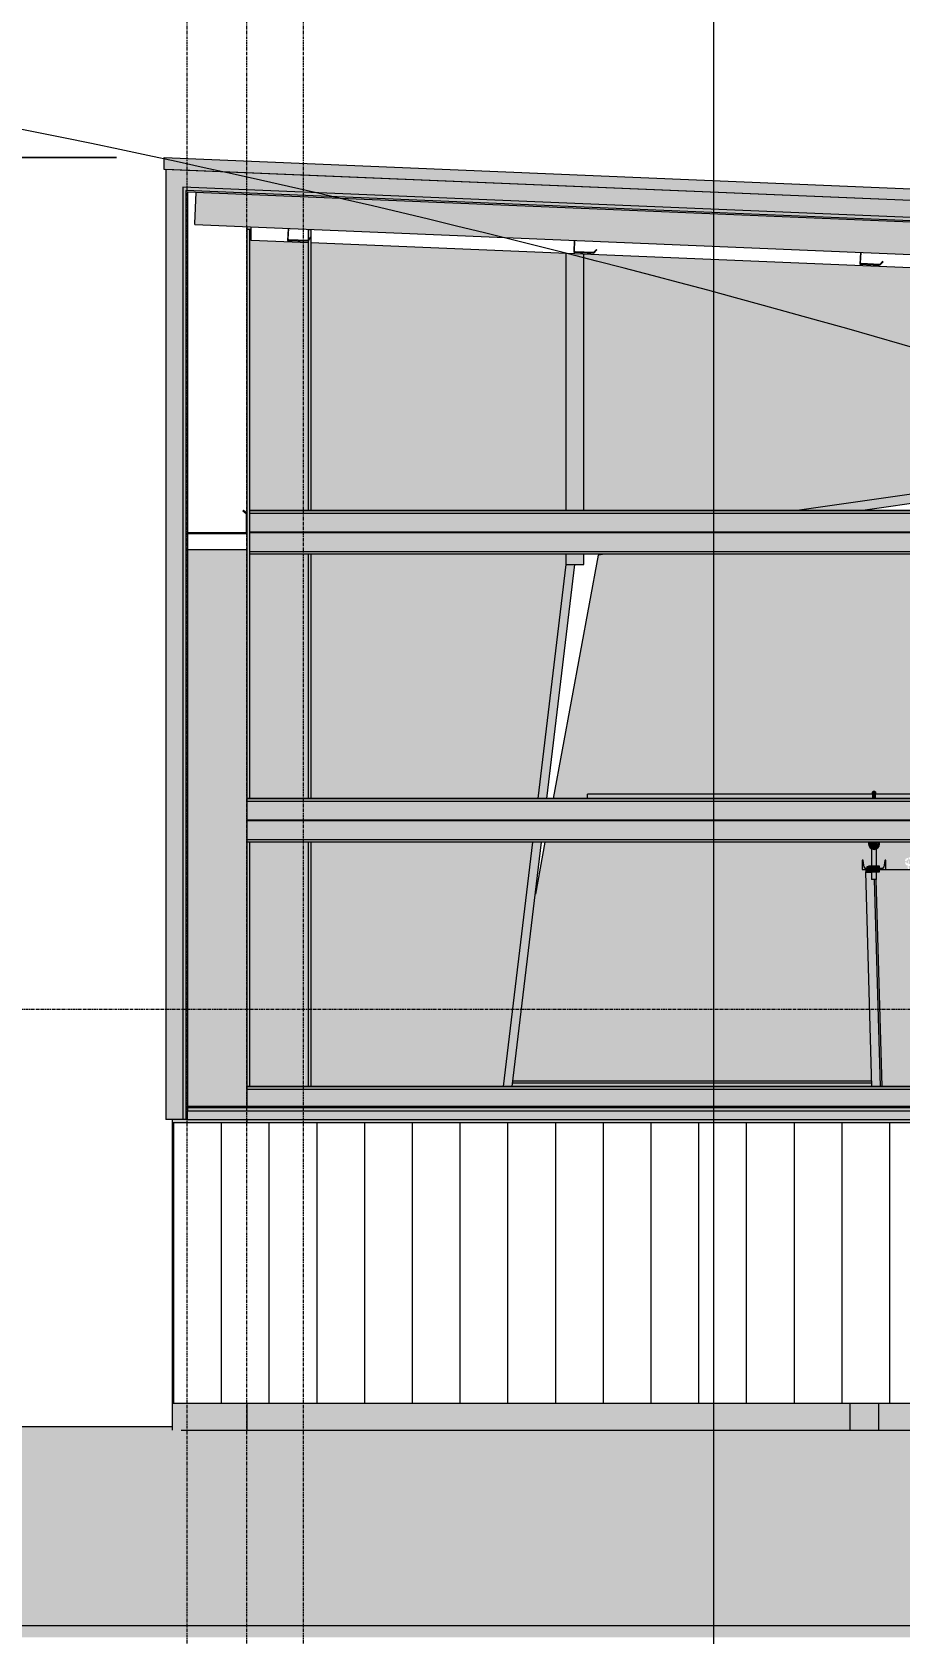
# Model space of a CAD drawing. Header units: inches. Extents: x 20426 to 36845, y -248 to 750.
# Drawn here: x 21098.3 to 21243.8, y 153.3 to 421.7 of the extents above; entities that cross this region are included whole.
import ezdxf

# ---------------------------------------------------------------- set-up
doc = ezdxf.new("R2010")
doc.units = ezdxf.units.IN
doc.header["$MEASUREMENT"] = 0
doc.linetypes.add('Grid Line 1_2_', pattern=[0.875, 0.5, -0.125, 0.125, -0.125])
for name, color, linetype, lineweight in [('A-ANNO-DIMS', 211, 'Continuous', 9), ('A-ANNO-DIMS-128', 211, 'Continuous', 9), ('A-CLNG', 13, 'Continuous', 13), ('A-FLOR-LEVL', 51, 'Continuous', 9), ('A-GLAZ-CWMG', 51, 'Continuous', 9), ('A-ROOF', 132, 'Continuous', 13), ('A-WALL-PATT', 111, 'Continuous', 13), ('G-ANNO-SYMB', 111, 'Continuous', 9), ('G-ANNO-TEXT', 231, 'Continuous', 9), ('I-WALL', 2, 'Continuous', 13), ('L-SITE-WALL', 31, 'Continuous', 13), ('Q-SPCQ', 91, 'Continuous', 9), ('S-BEAM', 12, 'Continuous', 9), ('S-COLS', 52, 'Continuous', 9), ('S-GRID', 1, 'Continuous', 9)]:
    doc.layers.add(name, color=color, linetype=linetype, lineweight=lineweight)
doc.styles.add('Arial_2', font='arial.ttf', dxfattribs={"height": 11.802395})
doc.dimstyles.new('Linear_-_3_32__Arial', dxfattribs={"dimscale": 12, "dimtxt": 12, "dimasz": 1.333333, "dimexe": 1, "dimexo": 0.666667, "dimgap": 0.666667, "dimtad": 1, "dimdec": 4, "dimrnd": 0.0625, "dimzin": 1, "dimdsep": 46, "dimlunit": 4, "dimtxsty": 'Arial_2', "dimblk1": 'OBLIQUE', "dimblk2": 'OBLIQUE', "dimsah": 1, "dimcen": 0.09, "dimdle": 1, "dimazin": 0, "dimtfac": 1, "dimtdec": 4, "dimtix": 1, "dimtmove": 0, "dimatfit": 3, "dimfxl": 1, "dimtvp": 1, "dimtfill": 1, "dimfrac": 2, "dimtolj": 1, "dimtzin": 0, "dimarcsym": 2})

# ---------------------------------------------------------------- blocks, each defined once
blk = doc.blocks.new('Basketball_Backstop-Performance_Sports_Systems-3103-Ceiling_Hung - 27_-0_ to 27_-11 7_8_-652462-Elevation - West')
at = {"layer": 'Q-SPCQ'}
h = blk.add_hatch(color=256, dxfattribs=at)
h.paths.add_polyline_path([(21191.43, 293.29), (21239.19, 293.31), (21239.18, 294), (21191.43, 294), (21191.43, 293.49)], flags=0)
h.paths.add_polyline_path([(21240.12, 293.29), (21287.43, 293.29), (21287.43, 294), (21239.65, 293.97), (21239.64, 293.75), (21239.68, 293.29)], flags=0)
h = blk.add_hatch(color=256, dxfattribs=at)
h.paths.add_polyline_path([(21239.23, 293.99), (21239.18, 293.99), (21239.21, 293.78)], flags=0)
h.paths.add_polyline_path([(21239.19, 293.29), (21239.43, 293.29), (21239.43, 294.44), (21239.22, 294.38), (21239.21, 294.21), (21239.18, 294.23), (21239.23, 293.99), (21239.2, 293.43)], flags=0)
for points in [[(21239.56, 293.29), (21239.66, 293.29), (21239.63, 294.38), (21239.43, 294.44), (21239.43, 293.29)], [(21239.43, 284.75), (21239.8, 284.84), (21239.96, 284.93), (21240.12, 285.08), (21240.21, 285.2), (21240.33, 285.61), (21240.31, 285.83), (21240.28, 285.94), (21240.18, 285.89), (21240.12, 285.42), (21239.96, 285.16), (21239.61, 284.96), (21239.23, 284.96), (21238.9, 285.16), (21238.7, 285.49), (21238.68, 285.94), (21238.55, 285.89), (21238.53, 285.61), (21238.55, 285.42), (21238.78, 285.03), (21238.96, 284.88), (21239.05, 284.84), (21239.36, 284.76)], [(21239.31, 285.26), (21239.65, 285.31), (21239.81, 285.47), (21239.81, 285.91), (21239.68, 285.94), (21239.09, 285.94), (21239.01, 285.8), (21239.01, 285.57), (21239.12, 285.38)], [(21237.7, 281.37), (21241.43, 281.37), (21241.43, 282.95), (21241.24, 282.88), (21241.02, 281.67), (21240.86, 281.56), (21240.79, 281.55), (21237.93, 281.59), (21237.8, 281.73), (21237.78, 281.79), (21237.62, 282.88), (21237.43, 282.95), (21237.43, 281.37)], [(21238.99, 281.55), (21238.99, 281.99), (21238.56, 281.99), (21238.56, 281.55)], [(21238.99, 281.55), (21239.86, 281.55), (21239.86, 281.99), (21238.99, 281.99)], [(21239.86, 281.55), (21240.29, 281.55), (21240.29, 281.99), (21239.86, 281.99)], [(21239, 245.04), (21240.49, 245.04), (21239.51, 279.69), (21238.99, 279.69), (21238.99, 280.92), (21237.98, 280.92), (21238.93, 247.37)], [(21238.99, 280.94), (21238.99, 281.37), (21238.56, 281.37), (21238.56, 280.94)], [(21238.99, 280.94), (21239.86, 280.94), (21239.86, 281.37), (21238.99, 281.37)], [(21240.78, 245.04), (21239.74, 279.69), (21239.51, 279.69), (21240.49, 245.04)], [(21242.43, 245.04), (21242.43, 281.37), (21240.29, 281.37), (21240.29, 280.94), (21239.86, 280.92), (21239.81, 279.69), (21239.79, 279.69), (21240.78, 245.04), (21241.76, 245.04)], [(21240.29, 280.94), (21240.29, 281.37), (21239.86, 281.37), (21239.86, 280.94)], [(21242.43, 245.04), (21245.74, 245.04), (21245.74, 281.37), (21242.43, 281.37), (21242.43, 247.37)]]:
    blk.add_hatch(color=256, dxfattribs=at).paths.add_polyline_path(points, flags=0)
h = blk.add_hatch(color=256, dxfattribs=at)
h.paths.add_polyline_path([(21239.43, 284.94), (21239.8, 285.04), (21240.08, 285.31), (21240.18, 285.69), (21239.85, 285.78), (21239.77, 285.43), (21239.59, 285.3), (21239.26, 285.3), (21239.06, 285.48), (21239.01, 285.69), (21238.98, 285.8), (21238.68, 285.69), (21238.78, 285.31), (21239.05, 285.04), (21239.23, 284.96)], flags=0)
h.paths.add_polyline_path([(21240.18, 285.69), (21240.18, 285.94), (21239.81, 285.91), (21239.85, 285.82), (21240.12, 285.71)], flags=0)
h.paths.add_polyline_path([(21238.68, 285.69), (21239.02, 285.82), (21239.09, 285.94), (21238.68, 285.94)], flags=0)
h = blk.add_hatch(color=256, dxfattribs=at)
h.paths.add_polyline_path([(21239.43, 279.69), (21239.43, 280.94), (21238.99, 280.94), (21239.05, 279.69), (21239.31, 279.69)], flags=0)
h.paths.add_polyline_path([(21239.24, 281.99), (21239.43, 281.99), (21239.43, 284.75), (21239.05, 284.83), (21239, 284.86), (21239.05, 281.99), (21239.18, 281.99)], flags=0)
h = blk.add_hatch(color=256, dxfattribs=at)
h.paths.add_polyline_path([(21239.87, 279.69), (21239.81, 280.94), (21239.43, 280.94), (21239.43, 279.69), (21239.86, 279.69)], flags=0)
h.paths.add_polyline_path([(21239.68, 281.99), (21239.86, 281.99), (21239.81, 284.83), (21239.56, 284.76), (21239.43, 284.75), (21239.43, 281.99), (21239.62, 281.99)], flags=0)
h = blk.add_hatch(color=256, dxfattribs=at)
h.paths.add_polyline_path([(21238.56, 280.92), (21238.56, 280.94), (21238.56, 281.37), (21238.1, 281.37), (21238, 280.92), (21238.06, 280.92)], flags=0)
h.paths.add_polyline_path([(21238.15, 281.55), (21238.56, 281.55), (21238.56, 281.83), (21238.23, 281.83)], flags=0)
for p, q in [((21239.32, 294), (21191.43, 294)), ((21191.43, 293.3), (21191.43, 294)), ((21287.43, 294), (21239.49, 294)), ((21238.68, 285.94), (21238.68, 285.69)), ((21238.99, 284.86), (21238.99, 281.99)), ((21238.99, 284.86), (21238.99, 281.99)), ((21239.87, 281.99), (21239.87, 284.86)), ((21239.87, 281.99), (21239.87, 284.86)), ((21240.18, 285.69), (21240.18, 285.94)), ((21237.53, 282.95), (21237.43, 282.95)), ((21237.43, 282.95), (21237.43, 281.37)), ((21237.78, 281.79), (21237.62, 282.88)), ((21238.23, 281.83), (21238.15, 281.55)), ((21238.56, 281.83), (21238.23, 281.83)), ((21238.56, 281.99), (21238.99, 281.99)), ((21238.56, 281.55), (21238.56, 281.99)), ((21238.99, 281.99), (21239.86, 281.99)), ((21238.99, 281.55), (21238.99, 281.99)), ((21239.86, 281.99), (21240.29, 281.99)), ((21239.86, 281.55), (21239.86, 281.99)), ((21240.29, 281.99), (21240.29, 281.55)), ((21241.24, 282.88), (21241.07, 281.79)), ((21241.43, 282.95), (21241.33, 282.95)), ((21241.43, 281.37), (21241.43, 282.95)), ((21237.43, 281.37), (21241.43, 281.37)), ((21238.1, 281.37), (21237.98, 280.92)), ((21237.98, 280.92), (21239, 280.92)), ((21237.98, 280.92), (21239, 245.04)), ((21240.79, 281.55), (21238.06, 281.55)), ((21238.56, 280.94), (21238.56, 281.37)), ((21238.99, 280.94), (21238.56, 280.94)), ((21238.99, 280.94), (21238.99, 281.37)), ((21238.99, 280.94), (21238.99, 279.69)), ((21239.86, 280.94), (21238.99, 280.94)), ((21239.43, 279.69), (21238.99, 279.69)), ((21239.87, 279.69), (21239.43, 279.69)), ((21240.49, 245.04), (21239.51, 279.69)), ((21240.78, 245.04), (21239.79, 279.69)), ((21239.86, 280.94), (21239.86, 281.37)), ((21240.29, 280.94), (21239.86, 280.94)), ((21239.87, 279.69), (21239.87, 280.94)), ((21240.29, 281.37), (21240.29, 280.94)), ((21241.42, 281.37), (21242.43, 281.37)), ((21242.43, 281.37), (21245.74, 281.37))]:
    blk.add_line(p, q, dxfattribs=at)
at = {"layer": 'Q-SPCQ', "flags": 128}
for points in [[(21239.18, 294.25), (21239.18, 294.26), (21239.18, 294.27), (21239.18, 294.28), (21239.18, 294.29), (21239.18, 294.3), (21239.18, 294.31), (21239.19, 294.32), (21239.19, 294.33), (21239.19, 294.34), (21239.2, 294.35), (21239.2, 294.36), (21239.21, 294.37), (21239.21, 294.37), (21239.22, 294.38), (21239.22, 294.39), (21239.23, 294.4), (21239.23, 294.41), (21239.24, 294.41), (21239.25, 294.42), (21239.25, 294.43), (21239.26, 294.44), (21239.27, 294.44), (21239.28, 294.45), (21239.28, 294.45), (21239.29, 294.46), (21239.3, 294.47), (21239.31, 294.47), (21239.32, 294.48), (21239.33, 294.48), (21239.34, 294.48), (21239.35, 294.49), (21239.36, 294.49), (21239.37, 294.49), (21239.38, 294.49), (21239.39, 294.5), (21239.4, 294.5), (21239.41, 294.5), (21239.42, 294.5), (21239.43, 294.5), (21239.43, 294.5)], [(21239.18, 294.25), (21239.18, 294.26), (21239.18, 294.27), (21239.18, 294.28), (21239.18, 294.29), (21239.18, 294.3), (21239.18, 294.31), (21239.19, 294.32), (21239.19, 294.33), (21239.19, 294.34), (21239.2, 294.35), (21239.2, 294.36), (21239.21, 294.37), (21239.21, 294.37), (21239.22, 294.38), (21239.22, 294.39), (21239.23, 294.4), (21239.23, 294.41), (21239.24, 294.41), (21239.25, 294.42), (21239.25, 294.43), (21239.26, 294.44), (21239.27, 294.44), (21239.28, 294.45), (21239.28, 294.45), (21239.29, 294.46), (21239.3, 294.47), (21239.31, 294.47), (21239.32, 294.48), (21239.33, 294.48), (21239.34, 294.48), (21239.35, 294.49), (21239.36, 294.49), (21239.37, 294.49), (21239.38, 294.49), (21239.39, 294.5), (21239.4, 294.5), (21239.41, 294.5), (21239.42, 294.5), (21239.43, 294.5), (21239.43, 294.5)], [(21239.18, 294.23), (21239.18, 294.24), (21239.18, 294.25), (21239.18, 294.25)], [(21239.18, 294.25), (21239.18, 294.25), (21239.18, 294.24), (21239.18, 294.24)], [(21239.18, 293.97), (21239.18, 294.01), (21239.18, 294.05), (21239.18, 294.08), (21239.18, 294.11), (21239.18, 294.14), (21239.18, 294.17), (21239.18, 294.19), (21239.18, 294.21), (21239.18, 294.22), (21239.18, 294.23), (21239.18, 294.24), (21239.18, 294.25), (21239.18, 294.25)], [(21239.18, 294.25), (21239.18, 294.25), (21239.18, 294.24), (21239.18, 294.24), (21239.18, 294.22), (21239.18, 294.21), (21239.18, 294.19), (21239.18, 294.17), (21239.18, 294.15), (21239.18, 294.12), (21239.18, 294.09), (21239.18, 294.06), (21239.18, 294.02), (21239.18, 293.99), (21239.18, 293.94), (21239.18, 293.9), (21239.18, 293.85), (21239.18, 293.81), (21239.18, 293.75), (21239.18, 293.7), (21239.18, 293.64), (21239.18, 293.58), (21239.18, 293.52), (21239.18, 293.46), (21239.18, 293.4), (21239.18, 293.33)], [(21239.18, 294.01), (21239.18, 294.05), (21239.18, 294.08), (21239.18, 294.11), (21239.18, 294.14), (21239.18, 294.17)], [(21239.18, 294.17), (21239.18, 294.15), (21239.18, 294.12), (21239.18, 294.09), (21239.18, 294.06), (21239.18, 294.02), (21239.18, 293.99)], [(21239.43, 294.5), (21239.44, 294.5), (21239.45, 294.5), (21239.46, 294.5), (21239.47, 294.5), (21239.48, 294.5), (21239.49, 294.49), (21239.5, 294.49), (21239.51, 294.49), (21239.52, 294.48), (21239.53, 294.48), (21239.53, 294.48), (21239.54, 294.47), (21239.55, 294.47), (21239.56, 294.46), (21239.57, 294.46), (21239.58, 294.45), (21239.59, 294.44), (21239.59, 294.44), (21239.6, 294.43), (21239.61, 294.42), (21239.61, 294.42), (21239.62, 294.41), (21239.63, 294.4), (21239.63, 294.39)], [(21239.43, 294.5), (21239.44, 294.5), (21239.45, 294.5), (21239.46, 294.5), (21239.47, 294.5), (21239.48, 294.5), (21239.49, 294.49), (21239.5, 294.49), (21239.51, 294.49), (21239.52, 294.48), (21239.53, 294.48), (21239.53, 294.48), (21239.54, 294.47), (21239.55, 294.47), (21239.56, 294.46), (21239.57, 294.46), (21239.58, 294.45), (21239.59, 294.44), (21239.59, 294.44), (21239.6, 294.43), (21239.61, 294.42), (21239.61, 294.42), (21239.62, 294.41), (21239.63, 294.4), (21239.63, 294.39), (21239.64, 294.39), (21239.64, 294.38), (21239.65, 294.37), (21239.65, 294.36), (21239.66, 294.35), (21239.66, 294.34), (21239.66, 294.33), (21239.67, 294.32), (21239.67, 294.31), (21239.67, 294.3), (21239.67, 294.29), (21239.68, 294.28), (21239.68, 294.27), (21239.68, 294.26), (21239.68, 294.25), (21239.68, 294.25)], [(21239.64, 294.39), (21239.64, 294.38), (21239.65, 294.37), (21239.65, 294.36), (21239.66, 294.35), (21239.66, 294.34), (21239.66, 294.33), (21239.67, 294.32), (21239.67, 294.31), (21239.67, 294.3), (21239.67, 294.29), (21239.68, 294.28), (21239.68, 294.27), (21239.68, 294.26), (21239.68, 294.25), (21239.68, 294.25)], [(21239.68, 294.23), (21239.68, 294.24), (21239.68, 294.25), (21239.68, 294.25)], [(21239.68, 294.25), (21239.68, 294.25), (21239.68, 294.24), (21239.68, 294.24)], [(21239.68, 293.31), (21239.68, 293.38), (21239.68, 293.44), (21239.68, 293.51), (21239.68, 293.57), (21239.68, 293.63), (21239.68, 293.68), (21239.68, 293.74), (21239.68, 293.79), (21239.68, 293.84), (21239.68, 293.89), (21239.68, 293.93), (21239.68, 293.97), (21239.68, 294.01), (21239.68, 294.05), (21239.68, 294.08), (21239.68, 294.11), (21239.68, 294.14), (21239.68, 294.17), (21239.68, 294.19), (21239.68, 294.21), (21239.68, 294.22), (21239.68, 294.23), (21239.68, 294.24), (21239.68, 294.25), (21239.68, 294.25)], [(21239.68, 294.25), (21239.68, 294.25), (21239.68, 294.24), (21239.68, 294.24), (21239.68, 294.22), (21239.68, 294.21), (21239.68, 294.19), (21239.68, 294.17), (21239.68, 294.15), (21239.68, 294.12), (21239.68, 294.09), (21239.68, 294.06), (21239.68, 294.02), (21239.68, 293.99)], [(21239.68, 294.01), (21239.68, 294.05), (21239.68, 294.08), (21239.68, 294.11), (21239.68, 294.14), (21239.68, 294.17)], [(21239.68, 294.17), (21239.68, 294.15), (21239.68, 294.12), (21239.68, 294.09), (21239.68, 294.06), (21239.68, 294.02), (21239.68, 293.99)]]:
    blk.add_lwpolyline(points, dxfattribs=at)
at = {"layer": 'Q-SPCQ'}
for centre, radius, start, end in [((21239.43, 285.66), 0.906, 165, 180), ((21239.43, 285.66), 0.906, 180, 0), ((21239.43, 285.69), 0.75, 180, 0), ((21239.43, 285.69), 0.437, 150, 180), ((21239.43, 285.69), 0.438, 180, 0), ((21239.43, 285.69), 0.438, 0, 30), ((21239.43, 285.66), 0.906, 0, 15), ((21237.53, 282.86), 0.09, 8.6582, 90), ((21241.33, 282.86), 0.09, 90, 171.3418), ((21238.06, 281.83), 0.28, 188.6582, 270), ((21240.79, 281.83), 0.28, 270, 351.3418)]:
    blk.add_arc(centre, radius, start, end, dxfattribs=at)
for points, knots in [([(21239.15, 284.79), (21239.14, 284.8), (21239.13, 284.8), (21239.11, 284.81), (21239.09, 284.81), (21239.07, 284.82), (21239.06, 284.83), (21239.05, 284.83), (21239.05, 284.83)], [0.2222222, 0.2222222, 0.2222222, 0.2222222, 0.2361111, 0.25, 0.2777778, 0.3055556, 0.3194444, 0.3333333, 0.3333333, 0.3333333, 0.3333333]), ([(21239.43, 284.75), (21239.4, 284.75), (21239.36, 284.75), (21239.31, 284.76), (21239.28, 284.76), (21239.24, 284.77), (21239.22, 284.77), (21239.21, 284.78)], [0, 0, 0, 0, 0.0555556, 0.0833333, 0.1111111, 0.1388889, 0.1642403, 0.1642403, 0.1642403, 0.1642403]), ([(21239.65, 284.78), (21239.64, 284.77), (21239.61, 284.77), (21239.58, 284.76), (21239.54, 284.76), (21239.49, 284.75), (21239.45, 284.75), (21239.43, 284.75)], [0.8357597, 0.8357597, 0.8357597, 0.8357597, 0.8611111, 0.8888889, 0.9166667, 0.9444444, 1, 1, 1, 1]), ([(21239.81, 284.83), (21239.8, 284.83), (21239.8, 284.83), (21239.78, 284.82), (21239.76, 284.81), (21239.74, 284.81), (21239.72, 284.8), (21239.71, 284.8), (21239.71, 284.79)], [0.6666667, 0.6666667, 0.6666667, 0.6666667, 0.6805556, 0.6944444, 0.7222222, 0.75, 0.7638889, 0.7777778, 0.7777778, 0.7777778, 0.7777778])]:
    blk.add_open_spline(points, degree=3, knots=knots, dxfattribs=at)
blk = doc.blocks.new('Girt_Z - 10_D-1351983-Elevation - West')
at = {"layer": 'S-BEAM'}
h = blk.add_hatch(color=256, dxfattribs=at)
h.paths.add_polyline_path([(21144.51, 386.64), (21145.02, 387.19), (21144.93, 387.26), (21144.46, 386.75), (21141.33, 386.88), (21141.14, 386.78)], flags=0)
h.paths.add_polyline_path([(21141.14, 386.78), (21141.25, 386.96), (21141.31, 388.77), (21141.22, 388.77)], flags=0)
for p, q in [((21141.22, 388.77), (21141.14, 386.78)), ((21141.14, 386.78), (21144.51, 386.64)), ((21141.25, 386.96), (21141.33, 388.77)), ((21144.46, 386.75), (21141.33, 386.88)), ((21144.93, 387.26), (21144.46, 386.75)), ((21144.51, 386.64), (21145.02, 387.19)), ((21145.02, 387.19), (21144.93, 387.26))]:
    blk.add_line(p, q, dxfattribs=at)
blk.add_arc((21141.33, 386.96), 0.0782, 177.6141, 264.5717, dxfattribs=at)
blk = doc.blocks.new('W-Wide Flange - W12X26-1193237-Elevation - West')
at = {"layer": 'S-BEAM'}
h = blk.add_hatch(color=256, dxfattribs=at)
h.paths.add_polyline_path([(21275.25, 245.04), (21274.83, 245.62), (21245.74, 245.58), (21245.74, 245.04), (21274.94, 245.04)], flags=0)
h.paths.add_polyline_path([(21179.6, 245.04), (21239, 245.04), (21238.98, 245.62), (21178.86, 245.58), (21178.79, 245.04)], flags=0)
h.paths.add_polyline_path([(21381.56, 245.04), (21381.56, 245.62), (21347.84, 245.57), (21347.14, 245.04), (21368.42, 245.04)], flags=0)
h.paths.add_polyline_path([(21275.64, 245.04), (21346.77, 245.08), (21347.49, 245.62), (21275.25, 245.58), (21275.58, 245.12)], flags=0)
h = blk.add_hatch(color=256, dxfattribs=at)
h.paths.add_polyline_path([(21381.56, 245.62), (21381.56, 246), (21348.4, 246), (21347.9, 245.62), (21368.42, 245.62)], flags=0)
h.paths.add_polyline_path([(21179.6, 245.62), (21238.98, 245.62), (21238.97, 246), (21178.91, 246), (21178.86, 245.62)], flags=0)
h.paths.add_polyline_path([(21347.49, 245.62), (21347.99, 246), (21274.94, 246), (21275.22, 245.62), (21329.69, 245.62)], flags=0)
h.paths.add_polyline_path([(21274.83, 245.62), (21274.56, 246), (21245.74, 246), (21245.74, 245.62), (21271.59, 245.62)], flags=0)
for p, q in [((21178.86, 245.62), (21238.98, 245.62)), ((21178.91, 246), (21238.97, 246))]:
    blk.add_line(p, q, dxfattribs=at)
blk = doc.blocks.new('columns and girder2 - one-1334686-Elevation - West')
at = {"layer": 'S-BEAM'}
h = blk.add_hatch(color=256, dxfattribs=at)
h.paths.add_polyline_path([(21177.28, 245.04), (21178.79, 245.04), (21183.71, 285.94), (21182.2, 285.94), (21177.56, 247.37)], flags=0)
h.paths.add_polyline_path([(21184.44, 293.29), (21184.6, 293.29), (21189.31, 332.48), (21187.8, 332.48), (21183.09, 293.29), (21183.26, 293.29)], flags=0)
h.paths.add_polyline_path([(21134.83, 388.62), (21135.05, 388.62), (21135.05, 389.03), (21134.3, 389.06), (21134.3, 388.62), (21134.78, 388.62)], flags=0)
h = blk.add_hatch(color=256, dxfattribs=at)
h.paths.add_polyline_path([(21237.17, 341.54), (21363, 359.5), (21381.56, 357.07), (21381.56, 358.59), (21362.99, 361.02), (21226.55, 341.54), (21228.9, 341.54)], flags=0)
h.paths.add_polyline_path([(21134.83, 388.62), (21135.05, 388.62), (21135.05, 389.03), (21134.3, 389.06), (21134.3, 388.62), (21134.78, 388.62)], flags=0)
h = blk.add_hatch(color=256, dxfattribs=at)
h.paths.add_polyline_path([(21145.05, 245.04), (21177.28, 245.04), (21182.2, 285.94), (21145.05, 285.94), (21145.05, 252.25)], flags=0)
h.paths.add_polyline_path([(21145.05, 293.29), (21183.09, 293.29), (21187.8, 332.48), (21187.8, 334.19), (21145.05, 334.19), (21145.05, 296.19)], flags=0)
h.paths.add_polyline_path([(21145.05, 341.54), (21187.8, 341.54), (21187.8, 384.58), (21145.05, 386.36), (21145.05, 349.9)], flags=0)
h.paths.add_polyline_path([(21226.55, 341.54), (21363, 361.02), (21381.56, 358.59), (21381.56, 376.51), (21190.8, 384.46), (21190.8, 341.54)], flags=0)
h = blk.add_hatch(color=256, dxfattribs=at)
h.paths.add_polyline_path([(21187.8, 332.48), (21190.8, 332.48), (21190.8, 334.19), (21187.8, 334.19)], flags=0)
h.paths.add_polyline_path([(21190.8, 341.54), (21190.8, 384.46), (21187.8, 384.58), (21187.8, 341.54), (21190.32, 341.54)], flags=0)
for p, q in [((21134.3, 389.06), (21134.3, 388.62)), ((21134.3, 389.06), (21134.3, 388.62)), ((21187.8, 384.58), (21187.8, 341.54)), ((21190.8, 341.54), (21190.8, 384.46)), ((21362.99, 361.02), (21226.55, 341.54)), ((21237.17, 341.54), (21363, 359.5)), ((21187.8, 334.19), (21187.8, 332.48)), ((21190.8, 332.48), (21190.8, 334.19)), ((21187.8, 332.48), (21183.09, 293.29)), ((21184.6, 293.29), (21189.31, 332.48)), ((21187.8, 332.48), (21190.8, 332.48)), ((21182.2, 285.94), (21177.28, 245.04)), ((21178.79, 245.04), (21183.71, 285.94))]:
    blk.add_line(p, q, dxfattribs=at)
blk = doc.blocks.new('Girt_Z - 10_D-1223956-Elevation - West')
at = {"layer": 'S-BEAM'}
h = blk.add_hatch(color=256, dxfattribs=at)
h.paths.add_polyline_path([(21124.4, 335), (21124.41, 335), (21124.41, 337.61), (21124.34, 337.61), (21124.34, 335)], flags=0)
h.paths.add_polyline_path([(21134.3, 337.69), (21134.3, 341.06), (21133.73, 341.54), (21133.66, 341.46), (21134.19, 341.01), (21134.19, 337.87)], flags=0)
h.paths.add_polyline_path([(21134.3, 337.69), (21134.12, 337.8), (21124.49, 337.8), (21124.49, 337.69)], flags=0)
for p, q in [((21133.73, 341.54), (21133.66, 341.46)), ((21133.66, 341.46), (21134.19, 341.01)), ((21134.3, 341.06), (21133.73, 341.54)), ((21134.19, 341.01), (21134.19, 337.87)), ((21124.41, 335), (21124.41, 337.61)), ((21134.12, 337.8), (21124.49, 337.8)), ((21124.49, 337.69), (21134.3, 337.69))]:
    blk.add_line(p, q, dxfattribs=at)
for centre, radius, start, end in [((21124.49, 337.61), 0.188, 90, 120), ((21124.49, 337.61), 0.0782, 90, 177.8773), ((21134.12, 337.88), 0.0782, 270, 356.9576)]:
    blk.add_arc(centre, radius, start, end, dxfattribs=at)
blk = doc.blocks.new('Girt_Z - 10_D-1254871-Elevation - West')
at = {"layer": 'S-BEAM'}
for points in [[(21381.56, 244.96), (21381.56, 245.04), (21134.3, 245.04), (21134.3, 244.96), (21368.42, 244.96)], [(21381.56, 244.51), (21381.56, 244.96), (21134.3, 244.96), (21134.3, 244.51), (21368.42, 244.51)], [(21134.3, 241.74), (21381.56, 241.74), (21381.56, 244.51), (21134.3, 244.51)], [(21271.59, 238.94), (21385.18, 238.94), (21385.18, 239.5), (21134.3, 239.5), (21134.3, 238.94), (21252.22, 238.94)]]:
    blk.add_hatch(color=256, dxfattribs=at).paths.add_polyline_path(points, flags=0)
for p, q in [((21381.56, 245.04), (21134.3, 245.04)), ((21381.56, 244.96), (21134.3, 244.96)), ((21381.56, 244.51), (21134.3, 244.51))]:
    blk.add_line(p, q, dxfattribs=at)
blk = doc.blocks.new('Girt_Z - 10_D-1249026-Elevation - West')
at = {"layer": 'S-BEAM'}
for points in [[(21381.56, 341.46), (21381.56, 341.54), (21134.8, 341.54), (21134.8, 341.46), (21329.69, 341.46)], [(21381.56, 341.01), (21381.56, 341.46), (21134.8, 341.46), (21134.8, 341.01), (21329.69, 341.01)], [(21381.56, 337.87), (21381.56, 341.01), (21134.8, 341.01), (21134.8, 337.87), (21329.69, 337.87)], [(21381.56, 337.8), (21381.56, 337.87), (21134.8, 337.82), (21134.8, 337.8), (21329.69, 337.8)], [(21252.22, 337.61), (21381.56, 337.64), (21381.56, 337.8), (21134.8, 337.74), (21134.8, 337.61), (21174.76, 337.61)], [(21381.56, 334.67), (21381.56, 337.61), (21134.8, 337.61), (21134.8, 334.67), (21329.69, 334.67)], [(21381.56, 334.19), (21381.56, 334.67), (21134.8, 334.67), (21134.8, 334.19), (21329.69, 334.19)]]:
    blk.add_hatch(color=256, dxfattribs=at).paths.add_polyline_path(points, flags=0)
for p, q in [((21134.8, 341.46), (21134.8, 341.54)), ((21381.56, 341.54), (21134.8, 341.54)), ((21134.8, 341.01), (21134.8, 341.46)), ((21381.56, 341.46), (21134.8, 341.46)), ((21134.8, 337.87), (21134.8, 341.01)), ((21381.56, 341.01), (21134.8, 341.01)), ((21134.8, 337.8), (21134.8, 337.87)), ((21381.56, 337.87), (21134.8, 337.87)), ((21381.56, 337.8), (21134.8, 337.8)), ((21134.8, 337.61), (21134.8, 337.8)), ((21134.8, 334.67), (21134.8, 337.61)), ((21134.8, 334.19), (21134.8, 334.67)), ((21134.8, 334.67), (21381.56, 334.67)), ((21381.56, 334.19), (21134.8, 334.19))]:
    blk.add_line(p, q, dxfattribs=at)
blk = doc.blocks.new('Girt_C - 8_D-1253532-Elevation - West')
at = {"layer": 'S-BEAM'}
for points in [[(21381.56, 378.95), (21381.56, 384.14), (21125.83, 394.8), (21125.61, 389.61), (21329.69, 381.11)], [(21381.56, 378.76), (21381.56, 378.95), (21125.61, 389.61), (21125.61, 389.43), (21329.69, 380.92)]]:
    blk.add_hatch(color=256, dxfattribs=at).paths.add_polyline_path(points, flags=0)
for p, q in [((21125.61, 389.61), (21125.83, 394.8)), ((21125.6, 389.43), (21125.61, 389.61)), ((21125.6, 389.43), (21381.56, 378.76))]:
    blk.add_line(p, q, dxfattribs=at)
blk = doc.blocks.new('Rectangular Mullion - Profile_Polycarbonate_Lower-1113644-Elevation - West')
at = {"layer": 'A-GLAZ-CWMG'}
for points in [[(21368.42, 241.49), (21381.56, 241.49), (21381.56, 241.74), (21124.34, 241.74), (21124.34, 241.49), (21349.05, 241.49)], [(21124.34, 240.96), (21381.56, 240.96), (21381.56, 241.49), (21124.34, 241.49)], [(21381.56, 239.5), (21381.56, 240.96), (21124.34, 240.96), (21124.34, 239.5), (21368.42, 239.5)]]:
    blk.add_hatch(color=256, dxfattribs=at).paths.add_polyline_path(points, flags=0)
for p, q in [((21124.34, 241.49), (21124.34, 241.74)), ((21124.34, 241.74), (21381.56, 241.74)), ((21124.34, 241.49), (21381.56, 241.49)), ((21124.34, 239.5), (21124.34, 240.96)), ((21124.34, 240.96), (21381.56, 240.96)), ((21124.34, 239.5), (21381.56, 239.5))]:
    blk.add_line(p, q, dxfattribs=at)
blk = doc.blocks.new('Rectangular Mullion - Profile_Polycarbonate_Upper and left-1189764-Elevation - West')
at = {"layer": 'A-GLAZ-CWMG'}
for points in [[(21120.72, 239.5), (21123.56, 239.5), (21123.56, 395.68), (21120.72, 398.64), (21120.72, 271.78)], [(21124.09, 239.5), (21124.09, 395.12), (21123.56, 395.68), (21123.56, 239.5)], [(21124.34, 239.5), (21124.34, 394.86), (21124.09, 395.12), (21124.09, 239.5)]]:
    blk.add_hatch(color=256, dxfattribs=at).paths.add_polyline_path(points, flags=0)
for p, q in [((21120.72, 398.64), (21120.72, 239.5)), ((21123.56, 395.68), (21123.56, 239.5)), ((21124.09, 395.12), (21124.09, 239.5)), ((21124.34, 394.86), (21124.34, 240.96)), ((21123.56, 239.5), (21120.72, 239.5)), ((21124.09, 239.5), (21123.56, 239.5)), ((21124.34, 239.5), (21124.09, 239.5))]:
    blk.add_line(p, q, dxfattribs=at)
blk = doc.blocks.new('Rectangular Mullion - Profile_Polycarbonate_Upper and left-1189766-Elevation - West')
at = {"layer": 'A-GLAZ-CWMG'}
for points in [[(21382.34, 384.9), (21385.18, 387.62), (21120.72, 398.64), (21123.56, 395.68), (21329.69, 387.09)], [(21381.81, 384.38), (21382.34, 384.9), (21123.56, 395.68), (21124.09, 395.12), (21381.56, 384.39)], [(21381.56, 384.14), (21381.81, 384.38), (21124.09, 395.12), (21124.34, 394.86), (21363.42, 384.9)]]:
    blk.add_hatch(color=256, dxfattribs=at).paths.add_polyline_path(points, flags=0)
for p, q in [((21385.18, 387.62), (21120.72, 398.64)), ((21382.34, 384.9), (21123.56, 395.68)), ((21381.81, 384.38), (21124.09, 395.12)), ((21381.56, 384.14), (21124.34, 394.86))]:
    blk.add_line(p, q, dxfattribs=at)
blk = doc.blocks.new('Girt_Z - 10_D-1255459-Elevation - West')
at = {"layer": 'S-BEAM'}
for points in [[(21232.86, 293.21), (21381.56, 293.21), (21381.56, 293.29), (21134.3, 293.29), (21134.3, 293.21), (21228.01, 293.21)], [(21232.86, 292.76), (21381.56, 292.76), (21381.56, 293.21), (21134.3, 293.21), (21134.3, 292.76), (21228.01, 292.76)], [(21134.3, 289.62), (21381.56, 289.62), (21381.56, 292.76), (21134.3, 292.76), (21134.3, 291.31)], [(21381.56, 289.55), (21381.56, 289.62), (21134.3, 289.57), (21134.3, 289.55), (21378.1, 289.55)], [(21134.3, 289.36), (21381.56, 289.36), (21381.56, 289.55), (21134.3, 289.49)], [(21381.56, 286.42), (21381.56, 289.36), (21134.3, 289.36), (21134.3, 286.42), (21378.1, 286.42)], [(21381.56, 285.94), (21381.56, 286.42), (21134.3, 286.42), (21134.3, 285.94), (21378.1, 285.94)]]:
    blk.add_hatch(color=256, dxfattribs=at).paths.add_polyline_path(points, flags=0)
for p, q in [((21381.56, 293.29), (21134.3, 293.29)), ((21381.56, 293.21), (21134.3, 293.21)), ((21381.56, 292.76), (21134.3, 292.76)), ((21381.56, 289.62), (21134.3, 289.62)), ((21381.56, 289.55), (21134.3, 289.55)), ((21134.3, 286.42), (21381.56, 286.42)), ((21381.56, 285.94), (21134.3, 285.94))]:
    blk.add_line(p, q, dxfattribs=at)
blk = doc.blocks.new('DIMBLOCK1-Elevation - West')
at = {"layer": 'A-ANNO-DIMS-128'}
for p, q in [((20859.64, 412.65), (20859.64, -12)), ((21112.45, 400.65), (20847.64, 400.65)), ((20859.64, 400.65), (21112.45, 400.65)), ((20862.96, 0), (20847.64, 0)), ((20859.64, 0), (20862.96, 0))]:
    blk.add_line(p, q, dxfattribs=at)
at = {"layer": 'A-ANNO-DIMS-128', "lineweight": 50}
for p, q in [((20859.64, 400.65), (20851.64, 408.65)), ((20859.64, 400.65), (20867.64, 392.65)), ((20859.64, 0), (20851.64, 8)), ((20859.64, 0), (20867.64, -8))]:
    blk.add_line(p, q, dxfattribs=at)
at = {"layer": 'A-ANNO-DIMS-128', "color": 0, "insert": (20836.33, 161.19), "char_height": 11.8024, "width": 93.9323, "attachment_point": 1, "rotation": 90, "line_spacing_factor": 0.938532, "style": 'Arial_2', "bg_fill": 3, "box_fill_scale": 1.25, "bg_fill_color": 0, "bg_fill_transparency": 0}
blk.add_mtext('33\' - 4 5/8"', dxfattribs=at)
blk = doc.blocks.new('_Oblique')
at = {"color": 0, "linetype": 'ByBlock', "lineweight": -2}
blk.add_line((-0.5, -0.5), (0.5, 0.5), dxfattribs=at)

msp = doc.modelspace()

# ---------------------------------------------------------------- hatches: boundary and pattern name
at = {"layer": 'A-ROOF', "lineweight": 5}
for points in [[(22435.80381, 343.84174), (22435.80381, 345.84348), (21120.45299, 400.64976), (21120.45299, 398.64803), (22414.20704, 344.74161)], [(22569.13837, 153.89366), (22808.30281, 153.89366), (22808.30281, 157.35329), (22786.55281, 157.37934), (22786.55281, 157.5), (22338.17781, 157.5), (22338.17781, 187.43919), (21121.80281, 187.45225), (21121.80281, 188.00173), (20889.05281, 188.00173), (20889.05281, 154.72829), (22519.05281, 154.72829), (22519.05281, 153.89366), (22549.77196, 153.89366)], [(20889.05281, 152.72656), (22519.05281, 152.72656), (22519.05281, 154.72829), (20889.05281, 154.72829), (20889.05281, 154.60973)]]:
    msp.add_hatch(color=256, dxfattribs=at).paths.add_polyline_path(points, flags=0)
at = {"layer": 'A-WALL-PATT', "lineweight": 9}
h = msp.add_hatch(dxfattribs=at)
h.set_pattern_fill('FP_7', color=256, style=0, pattern_type=2)
h.set_pattern_definition([(90, (22306.069, 0), (-8, 5e-16), [])])
h.paths.add_polyline_path([(21121.80281, 192), (22338.17781, 192), (22338.17781, 239.45581), (22336.67781, 239.5), (22337.17781, 240), (22337.17781, 243.5), (22370.30281, 243.5), (22370.30281, 346.57095), (21385.17781, 387.61783), (21385.17781, 238.939), (21121.80281, 238.939), (21121.80281, 193.66706)], flags=0)
at = {"layer": 'I-WALL', "lineweight": 5}
h = msp.add_hatch(color=256, dxfattribs=at)
h.paths.add_polyline_path([(21178.90992, 246), (21238.97314, 246), (21237.99595, 280.98949), (21238.06159, 281.375), (21237.42781, 281.375), (21237.42781, 282.955), (21237.61945, 282.87855), (21237.83441, 281.67132), (21237.99595, 281.5628), (21238.15348, 281.555), (21238.23076, 281.83241), (21238.56178, 281.83241), (21238.56178, 281.9925), (21238.99336, 281.9925), (21239.04961, 284.83269), (21238.89748, 284.93066), (21238.67824, 285.15717), (21238.55884, 285.40625), (21238.5386, 285.52684), (21238.5386, 285.78566), (21238.52156, 285.93978), (21184.27966, 285.93978), (21182.66995, 277.25395), (21179.07484, 247.37089)], flags=0)
h.paths.add_polyline_path([(21347.98984, 246), (21381.55581, 271.36653), (21381.55581, 280.58501), (21252.78985, 278.59836), (21252.6308, 278), (21252.46043, 277.68934), (21252.1463, 277.34047), (21274.94309, 246), (21329.68771, 246)], flags=0)
h.paths.add_polyline_path([(21252.22204, 246), (21274.55666, 246), (21251.86531, 277.1262), (21251.19066, 276.90707), (21250.77605, 276.89498), (21250.30151, 276.9973), (21249.99031, 277.1262), (21249.41665, 277.64004), (21249.02746, 278.44431), (21248.09938, 280.87132), (21248.17032, 280.99523), (21247.86974, 281.34879), (21248.00957, 281.5098), (21247.71991, 281.79231), (21247.34057, 282.1539), (21247.25035, 282.125), (21247.25696, 282.08529), (21247.07955, 282.08054), (21246.92781, 282.17353), (21246.92781, 281.94389), (21245.24031, 281.94389), (21245.29652, 281.375), (21245.74031, 281.375), (21245.74031, 246)], flags=0)
h.paths.add_polyline_path([(21381.55581, 246), (21381.55581, 271.05317), (21348.40449, 246), (21368.42054, 246)], flags=0)
h.paths.add_polyline_path([(21250.91524, 278.50165), (21250.84925, 278.53349), (21250.87897, 278.50643)], flags=0)
h.paths.add_polyline_path([(21251.10459, 278.92678), (21250.92781, 279), (21251.00637, 278.95309), (21251.10044, 278.92789)], flags=0)
h.paths.add_polyline_path([(21244.86468, 282.39651), (21244.98322, 282.32001), (21244.97515, 282.42233)], flags=0)
h.paths.add_polyline_path([(21247.30344, 282.97849), (21247.1849, 283.05499), (21247.23758, 282.96309)], flags=0)
h.paths.add_polyline_path([(21247.35773, 282.6875), (21247.28913, 282.92445), (21247.23758, 282.84499), (21247.16476, 282.96435), (21247.0511, 283.01879), (21247.13679, 283.06889), (21246.96176, 283.15703), (21247.16476, 283.30615), (21247.33108, 283.21783), (21247.38044, 283.20421), (21247.45872, 283.19703), (21247.46141, 282.95869), (21247.52338, 283.05387), (21247.52338, 282.82947), (21247.38044, 282.70696)], flags=0)
h.paths.add_polyline_path([(21247.74282, 282.10575), (21247.6398, 282.10575), (21247.78426, 281.97586), (21247.76276, 282.04325)], flags=0)
h.paths.add_polyline_path([(21252.77997, 278.9345), (21381.55581, 280.9375), (21381.55581, 285.93978), (21240.30318, 285.8908), (21240.31702, 285.52684), (21240.29678, 285.40625), (21240.08593, 285.03798), (21239.89344, 284.88101), (21239.85858, 284.78088), (21239.86531, 281.9925), (21240.29384, 281.9925), (21240.29384, 281.555), (21240.92165, 281.58577), (21241.05325, 281.72914), (21241.07687, 281.83241), (21241.23617, 282.87855), (21241.42781, 282.955), (21241.42781, 281.375), (21245.11531, 281.375), (21245.06859, 282.05722), (21244.86261, 282.09395), (21244.80123, 282.17317), (21244.70931, 282.18125), (21244.70671, 282.41631), (21244.63812, 282.35823), (21244.61003, 282.51578), (21244.81039, 282.6875), (21244.87899, 282.45055), (21244.91638, 282.56421), (21245.00336, 282.41065), (21245.11531, 282.42233), (21245.12777, 282.875), (21245.24031, 282.875), (21245.24031, 282.30611), (21247.0511, 282.36357), (21247.2188, 282.49417), (21247.19298, 282.51547), (21247.26065, 282.56421), (21247.33396, 282.56421), (21247.38044, 282.66804), (21247.54646, 282.45055), (21247.57206, 282.26005), (21247.74282, 282.10575), (21248.17706, 281.6561), (21248.382, 281.80807), (21248.70907, 281.481), (21248.85068, 281.62262), (21252.03777, 280.26116), (21252.46467, 279.80079), (21252.63924, 279.5), (21252.77888, 278.94887)], flags=0)
h.paths.add_polyline_path([(21248.07731, 281.6005), (21248.02112, 281.6567), (21248.05519, 281.60894)], flags=0)
h.paths.add_polyline_path([(21248.06915, 281.54819), (21248.12731, 281.64706), (21248.07731, 281.6005), (21248.05519, 281.54903)], flags=0)
h.paths.add_polyline_path([(21247.73557, 281.94224), (21247.63456, 282.06827), (21247.60954, 282.04325), (21247.53313, 282.06326), (21247.55213, 281.99749), (21247.57206, 281.93499), (21247.67543, 281.93499), (21247.68032, 281.99749)], flags=0)
h.paths.add_polyline_path([(21247.57932, 282.09849), (21247.50119, 282.17662), (21247.57206, 282.10044)], flags=0)
h.paths.add_polyline_path([(21245.11531, 282.28184), (21245.06859, 282.34311), (21245.06859, 282.29534)], flags=0)
h.paths.add_polyline_path([(21245.24031, 283.11742), (21245.24031, 283.43111), (21246.92781, 283.38258), (21246.92781, 283.06889), (21245.24031, 283.11609)], flags=0)
h.paths.add_polyline_path([(21244.94932, 283.06313), (21244.87282, 282.94459), (21244.97515, 282.95267)], flags=0)
h.paths.add_polyline_path([(21244.81039, 282.6875), (21244.62166, 282.92445), (21244.70998, 283.09077), (21244.72598, 283.12658), (21244.73406, 283.2185), (21244.94932, 283.23225), (21244.94932, 283.29651), (21245.06859, 283.31778), (21245.24031, 283.11742), (21245.06859, 283.03155), (21245.06859, 282.99137), (21244.94932, 282.89031), (21244.89592, 282.85922), (21244.84815, 282.85922), (21244.83416, 282.81079)], flags=0)
h.paths.add_polyline_path([(21239.91102, 285.78377), (21239.8504, 285.81837), (21239.91077, 285.78386)], flags=0)
h.paths.add_polyline_path([(21368.42054, 293.29459), (21368.42781, 293.29459), (21368.42781, 294), (21381.55581, 294), (21381.55581, 334.18978), (21194.29493, 334.18978), (21193.19293, 334.03491), (21185.6427, 293.29459), (21191.42781, 293.29459), (21191.42781, 294), (21239.22335, 294.00912), (21239.24252, 294.1735), (21239.25189, 294.38632), (21239.42781, 294.44359), (21239.61479, 294.34367), (21239.61461, 294.22635), (21239.66955, 294.22635), (21239.66848, 294.18797), (21239.67781, 294), (21287.42781, 294), (21287.42781, 293.29459), (21329.68771, 293.29459)], flags=0)
h.paths.add_polyline_path([(21252.22204, 341.54459), (21381.55581, 341.54459), (21381.55581, 357.07365), (21368.91014, 358.73035), (21246.6271, 341.54459)], flags=0)
msp.add_hatch(color=256, dxfattribs=at).paths.add_polyline_path([(21240.17781, 187.43919), (21240.17781, 192), (21235.42781, 192), (21235.42781, 187.43919), (21237.69723, 187.43919)], flags=0)
at = {"layer": 'L-SITE-WALL', "lineweight": 5}
h = msp.add_hatch(color=256, dxfattribs=at)
h.paths.add_polyline_path([(21134.30281, 187.43919), (21134.30281, 192), (21121.80281, 192), (21121.80281, 187.45225), (21123.30281, 187.43919)], flags=0)
h.paths.add_polyline_path([(21124.34417, 238.939), (21134.30281, 238.939), (21134.30281, 239.5), (21121.80281, 239.5), (21121.80281, 238.939), (21124.28167, 238.939)], flags=0)
h.paths.add_polyline_path([(21124.34417, 241.744), (21134.30281, 241.744), (21134.30281, 335), (21124.34417, 335), (21124.34417, 271.78173)], flags=0)
h = msp.add_hatch(color=256, dxfattribs=at)
h.paths.add_polyline_path([(21407.15337, 187.43919), (21433.42781, 187.43919), (21433.42781, 192), (21293.42781, 192), (21293.42781, 187.43919), (21329.68771, 187.43919)], flags=0)
h.paths.add_polyline_path([(21136.02354, 187.43919), (21235.42781, 187.43919), (21235.42781, 192), (21134.30281, 192), (21134.30281, 187.43919)], flags=0)
h.paths.add_polyline_path([(22338.17781, 187.43919), (22338.17781, 192), (21529.42781, 192), (21529.42781, 187.43919), (22259.27571, 187.43919)], flags=0)
h.paths.add_polyline_path([(21240.17781, 187.43919), (21288.67781, 187.43919), (21288.67781, 192), (21240.17781, 192), (21240.17781, 188.78489)], flags=0)
h.paths.add_polyline_path([(21524.67781, 187.43919), (21524.67781, 192), (21438.17781, 192), (21438.17781, 187.43919), (21484.61904, 187.43919)], flags=0)
at = {"layer": 'S-COLS', "lineweight": 5}
h = msp.add_hatch(color=256, dxfattribs=at)
h.paths.add_polyline_path([(21134.30281, 245.04459), (21134.7364, 245.04459), (21134.7364, 285.93978), (21134.30281, 285.93978), (21134.30281, 271.78173)], flags=0)
h.paths.add_polyline_path([(21134.30281, 293.29459), (21134.7364, 293.29459), (21134.7364, 388.61523), (21134.30281, 388.61523), (21134.30281, 296.19256)], flags=0)
h = msp.add_hatch(color=256, dxfattribs=at)
h.paths.add_polyline_path([(21135.25177, 245.04459), (21135.42781, 245.04459), (21135.42781, 285.93978), (21134.7364, 285.93978), (21134.78357, 245.04459), (21135.14479, 245.04459)], flags=0)
h.paths.add_polyline_path([(21135.25177, 293.29459), (21135.42781, 293.29459), (21135.42781, 334.18978), (21134.80281, 334.18978), (21134.85565, 341.54459), (21135.42781, 341.54459), (21135.42781, 386.76432), (21135.05281, 386.77994), (21135.05281, 388.61523), (21134.7364, 388.61523), (21134.79472, 293.29459), (21135.12372, 293.29459)], flags=0)
h = msp.add_hatch(color=256, dxfattribs=at)
h.paths.add_polyline_path([(21135.46295, 245.04459), (21143.92781, 245.04459), (21143.92781, 285.93978), (21135.42781, 285.93978), (21135.42781, 245.04459)], flags=0)
h.paths.add_polyline_path([(21135.50453, 293.29459), (21143.92781, 293.29459), (21143.92781, 334.18978), (21135.42781, 334.18978), (21135.42781, 293.29459)], flags=0)
h.paths.add_polyline_path([(21135.42781, 341.54459), (21143.92781, 341.54459), (21143.92781, 386.41015), (21135.42781, 386.76432), (21135.42781, 349.89639)], flags=0)
h = msp.add_hatch(color=256, dxfattribs=at)
h.paths.add_polyline_path([(21144.61922, 245.04459), (21145.05281, 245.04459), (21145.05281, 285.93978), (21144.61922, 285.93978), (21144.61922, 252.25306)], flags=0)
h.paths.add_polyline_path([(21144.61922, 293.29459), (21145.05281, 293.29459), (21145.05281, 334.18978), (21144.61922, 334.18978), (21144.61922, 296.19256)], flags=0)
h.paths.add_polyline_path([(21144.61922, 341.54459), (21145.05281, 341.54459), (21145.01511, 388.61523), (21144.61922, 388.61523), (21144.61922, 386.91857), (21144.93432, 387.26383), (21145.01511, 387.19009), (21144.61922, 386.74753), (21144.61922, 349.89639)], flags=0)
h = msp.add_hatch(color=256, dxfattribs=at)
h.paths.add_polyline_path([(21144.10385, 245.04459), (21144.61922, 245.04459), (21144.57205, 285.93978), (21143.92781, 285.93978), (21143.98012, 245.04459)], flags=0)
h.paths.add_polyline_path([(21144.10385, 293.29459), (21144.61922, 293.29459), (21144.57205, 334.18978), (21143.92781, 334.18978), (21143.92781, 293.29459), (21144.0217, 293.29459)], flags=0)
h.paths.add_polyline_path([(21144.40409, 341.54459), (21144.61922, 341.54459), (21144.57205, 386.38331), (21143.92781, 386.41015), (21143.92781, 341.54459), (21144.3082, 341.54459)], flags=0)

# ---------------------------------------------------------------- linework, layer by layer
at = {"layer": 'A-CLNG'}
for p, q in [((21135.05281, 386.77994), (21135.05281, 389.03189)), ((21144.61922, 386.38134), (21135.05281, 386.77994)), ((21381.55581, 376.50898), (21145.05281, 386.36327))]:
    msp.add_line(p, q, dxfattribs=at)
at = {"layer": 'A-FLOR-LEVL', "linetype": 'Grid Line 1_2_'}
msp.add_line((20426.10083, 258), (23162.8711, 258), dxfattribs=at)
at = {"layer": 'A-ROOF'}
for p, q in [((21120.45299, 400.64976), (22435.80381, 345.84348)), ((21120.45299, 398.64803), (21120.45299, 400.64976)), ((22435.80381, 343.84174), (21120.45299, 398.64803)), ((21121.80281, 188.00173), (20889.05281, 188.00173)), ((21123.30281, 187.43919), (22338.17781, 187.43919)), ((20889.05281, 154.72829), (22519.05281, 154.72829))]:
    msp.add_line(p, q, dxfattribs=at)
at = {"layer": 'G-ANNO-SYMB'}
msp.add_line((21212.52261, 673.15708), (21212.52261, -79.66081), dxfattribs=at)
at = {"layer": 'G-ANNO-TEXT', "color": 145}
msp.add_arc((20729.51382, -1418.26514), 1860.22304, 70.9607586, 90, dxfattribs=at)
at = {"layer": 'I-WALL'}
for p, q in [((21193.19293, 334.03491), (21185.6427, 293.29459)), ((21194.29493, 334.18978), (21193.19293, 334.03491)), ((21184.27966, 285.93978), (21182.66995, 277.25395)), ((21235.42781, 187.43919), (21235.42781, 192)), ((21240.17781, 192), (21240.17781, 187.43919))]:
    msp.add_line(p, q, dxfattribs=at)
at = {"layer": 'L-SITE-WALL'}
for p, q in [((21124.34417, 335), (21134.30281, 335)), ((21134.30281, 335), (21134.30281, 241.744)), ((21121.80281, 239.5), (21121.80281, 187.45225)), ((21385.17781, 238.939), (21121.80281, 238.939)), ((21134.30281, 239.5), (21134.30281, 238.939)), ((21121.80281, 192), (22338.17781, 192)), ((21134.30281, 192), (21134.30281, 187.43919))]:
    msp.add_line(p, q, dxfattribs=at)
at = {"layer": 'S-COLS'}
for p, q in [((21134.30281, 388.61523), (21134.30281, 335)), ((21134.7364, 388.61523), (21134.30281, 388.61523)), ((21134.7364, 388.61523), (21134.7364, 293.29459)), ((21135.04647, 388.61523), (21134.7364, 388.61523)), ((21144.61922, 388.61523), (21145.05281, 388.61523)), ((21144.61922, 386.91857), (21144.61922, 388.61523)), ((21144.61922, 341.54459), (21144.61922, 386.75633)), ((21145.05281, 388.61523), (21145.05281, 341.54459)), ((21144.61922, 293.29459), (21144.61922, 334.18978)), ((21145.05281, 334.18978), (21145.05281, 293.29459)), ((21134.7364, 285.93978), (21134.7364, 245.04459)), ((21144.61922, 245.04459), (21144.61922, 285.93978)), ((21145.05281, 285.93978), (21145.05281, 245.04459))]:
    msp.add_line(p, q, dxfattribs=at)
at = {"layer": 'S-GRID', "linetype": 'Grid Line 1_2_'}
for p, q in [((21124.30281, -208.66081), (21124.30281, 674.15708)), ((21134.30281, -208.66081), (21134.30281, 674.15708)), ((21143.80281, -208.66081), (21143.80281, 674.15708))]:
    msp.add_line(p, q, dxfattribs=at)

# ---------------------------------------------------------------- block references
at = {"layer": 'A-GLAZ-CWMG'}
for name in ['Rectangular Mullion - Profile_Polycarbonate_Upper and left-1189764-Elevation - West', 'Rectangular Mullion - Profile_Polycarbonate_Upper and left-1189766-Elevation - West', 'Rectangular Mullion - Profile_Polycarbonate_Lower-1113644-Elevation - West']:
    msp.add_blockref(name, (0, 0), dxfattribs=at)
at = {"layer": 'Q-SPCQ'}
msp.add_blockref('Basketball_Backstop-Performance_Sports_Systems-3103-Ceiling_Hung - 27_-0_ to 27_-11 7_8_-652462-Elevation - West', (0, 0), dxfattribs=at)
at = {"layer": 'S-BEAM'}
for name, p in [('Girt_C - 8_D-1253532-Elevation - West', (0, 0)), ('columns and girder2 - one-1334686-Elevation - West', (0, 0)), ('Girt_Z - 10_D-1351983-Elevation - West', (0, 0)), ('Girt_Z - 10_D-1351983-Elevation - West', (47.95839, -1.99827)), ('Girt_Z - 10_D-1351983-Elevation - West', (95.91678, -3.99653)), ('Girt_Z - 10_D-1223956-Elevation - West', (0, 0)), ('Girt_Z - 10_D-1249026-Elevation - West', (0, 0)), ('Girt_Z - 10_D-1255459-Elevation - West', (0, 0)), ('Girt_Z - 10_D-1254871-Elevation - West', (0, 0)), ('W-Wide Flange - W12X26-1193237-Elevation - West', (0, 0))]:
    msp.add_blockref(name, p, dxfattribs=at)

# ---------------------------------------------------------------- next in the draw order: dimensions: what is measured, and where the dimension line sits
at = {"layer": 'A-ANNO-DIMS'}
dim = msp.add_linear_dim(base=(20859.64386, 0), p1=(21120.45299, 400.64976), p2=(20870.95757, 0), angle=90, dimstyle='Linear_-_3_32__Arial', override={"dimpost": '<>', "dimfxl": 471.983261}, dxfattribs=at)
dim.commit()
dim.dimension.update_dxf_attribs({"geometry": 'DIMBLOCK1-Elevation - West', "text_midpoint": (20845.53737, 200.32488)})

doc.saveas('drawing.dxf')
